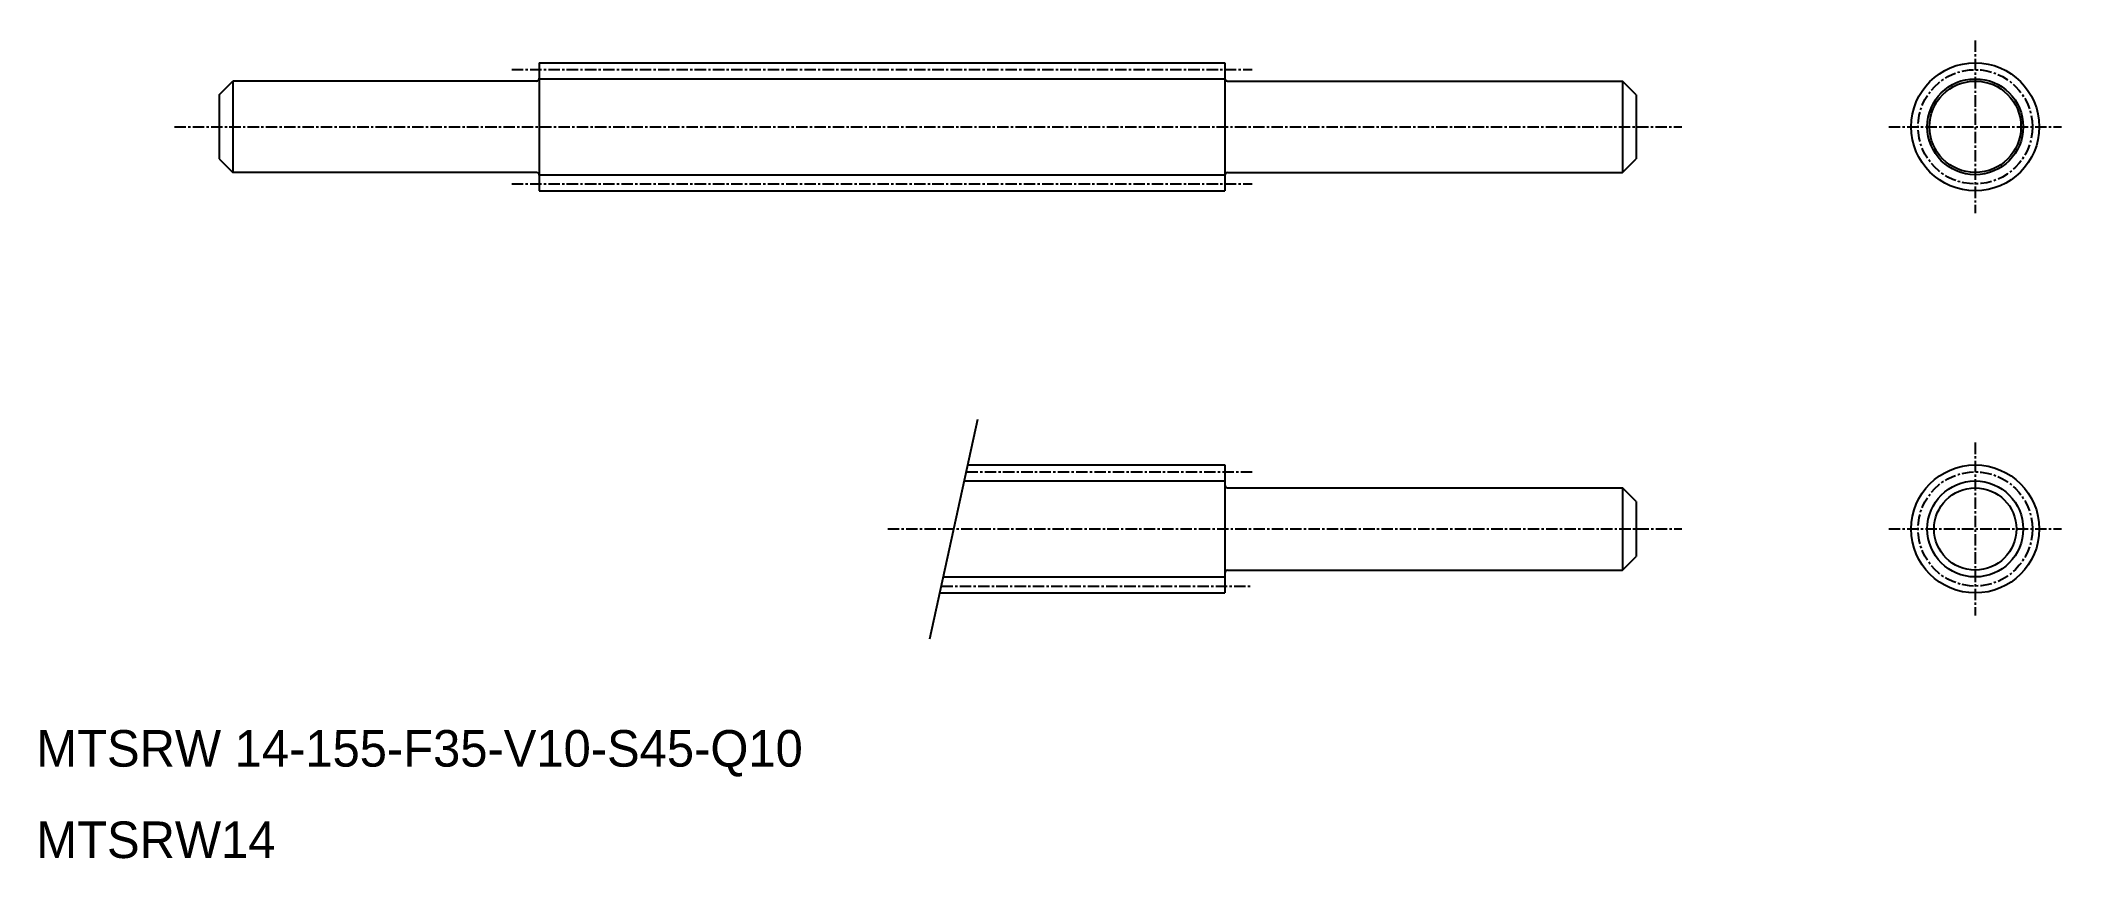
# Model space of a CAD drawing. Extents: x 10 to 232, y 10 to 99.
import ezdxf

# ---------------------------------------------------------------- set-up
doc = ezdxf.new("R2010")
doc.units = 0
doc.linetypes.add('CENTER', pattern=[2, 1.25, -0.25, 0.25, -0.25])
doc.linetypes.add('PHANTOM', pattern=[63.5, 31.75, -6.35, 6.35, -6.35, 6.35, -6.35])
doc.layers.get('0').update_dxf_attribs({"linetype": 'CONTINUOUS'})
doc.layers.add('CENTER', color=1, linetype='CENTER')

msp = doc.modelspace()

# ---------------------------------------------------------------- linework, layer by layer
at = {"color": 7, "linetype": 'CONTINUOUS'}
for p, q in [((65, 97), (65, 83)), ((65, 97), (140, 97)), ((140, 97), (140, 83)), ((30, 93.5), (31.5, 95)), ((30, 93.5), (30, 86.5)), ((64.7, 95), (31.5, 95)), ((31.5, 95), (31.5, 85)), ((140.3, 95), (183.5, 95)), ((183.5, 95), (183.5, 85)), ((185, 93.5), (183.5, 95)), ((185, 93.5), (185, 86.5)), ((30, 86.5), (31.5, 85)), ((183.5, 85), (185, 86.5)), ((64.7, 85), (31.5, 85)), ((140.3, 85), (183.5, 85)), ((65, 83), (140, 83)), ((75.43, 83), (75.43, 83)), ((85.86, 83), (85.86, 83)), ((111.89, 53), (140, 53)), ((140, 53), (140, 39)), ((140.3, 50.5), (183.5, 50.5)), ((183.5, 50.5), (183.5, 41.5)), ((185, 49), (183.5, 50.5)), ((185, 49), (185, 43)), ((183.5, 41.5), (185, 43)), ((140.3, 41.5), (183.5, 41.5)), ((108.83, 39), (140, 39))]:
    msp.add_line(p, q, dxfattribs=at)
at = {"color": 3, "linetype": 'CONTINUOUS'}
for p, q in [((65, 95.25), (140, 95.25)), ((65, 84.75), (140, 84.75)), ((111.51, 51.25), (140, 51.25)), ((109.21, 40.75), (140, 40.75))]:
    msp.add_line(p, q, dxfattribs=at)
at = {"color": 3, "linetype": 'PHANTOM'}
msp.add_line((107.74, 34), (112.99, 58), dxfattribs=at)
at = {"color": 7, "linetype": 'CONTINUOUS'}
for centre, radius in [((222.08, 90), 7), ((222.08, 90), 5), ((222.08, 46), 7), ((222.08, 46), 4.5)]:
    msp.add_circle(centre, radius, dxfattribs=at)
at = {"color": 3, "linetype": 'CONTINUOUS'}
for centre in [(222.08, 90), (222.08, 46)]:
    msp.add_circle(centre, 5.25, dxfattribs=at)
at = {"color": 7, "linetype": 'CONTINUOUS'}
for centre, start, end in [((64.7, 95.3), 270, 360), ((140.3, 95.3), 180, 270), ((64.7, 84.7), 0, 90), ((140.3, 84.7), 90, 180), ((140.3, 50.8), 180, 270), ((140.3, 41.2), 90, 180)]:
    msp.add_arc(centre, 0.3, start, end, dxfattribs=at)
at = {"layer": 'CENTER', "color": 1, "linetype": 'CENTER'}
for p, q in [((222.08, 99.45), (222.08, 80.55)), ((62, 96.25), (143, 96.25)), ((25.1, 90), (190, 90)), ((212.63, 90), (231.52, 90)), ((62, 83.75), (143, 83.75)), ((222.08, 55.45), (222.08, 36.55)), ((111.73, 52.25), (143, 52.25)), ((103.14, 46), (190, 46)), ((212.63, 46), (231.52, 46)), ((109, 39.75), (143, 39.75))]:
    msp.add_line(p, q, dxfattribs=at)
for centre in [(222.08, 90), (222.08, 46)]:
    msp.add_circle(centre, 6.25, dxfattribs=at)

# ---------------------------------------------------------------- texts
at = {"color": 7, "linetype": 'CONTINUOUS'}
for s, p in [('MTSRW 14-155-F35-V10-S45-Q10', (10, 20)), ('MTSRW14', (10, 10))]:
    msp.add_text(s, height=4, dxfattribs=at).set_placement(p)

doc.saveas('drawing.dxf')
